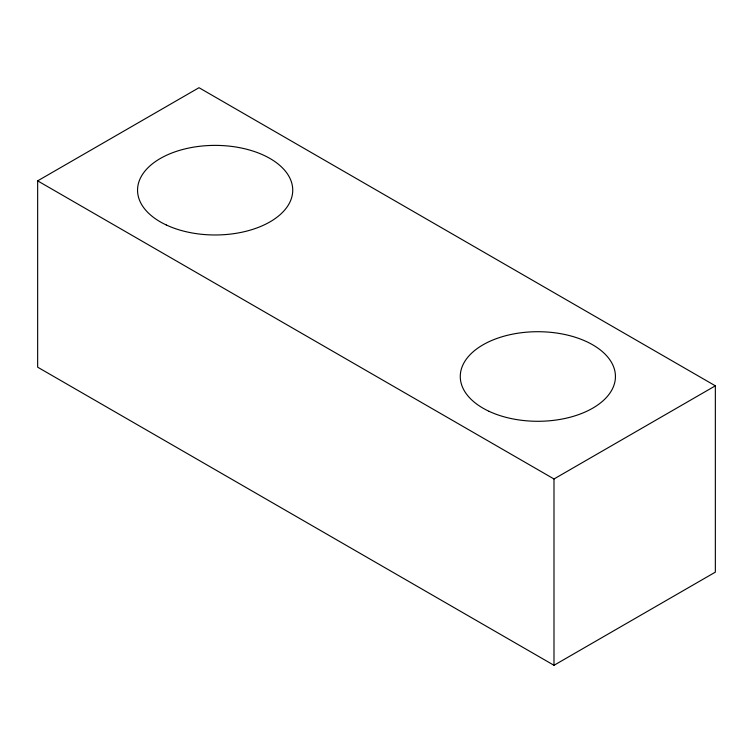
<?xml version="1.0" encoding="UTF-8"?>
<svg xmlns="http://www.w3.org/2000/svg" width="753" height="753" viewBox="0 0 753 753"><rect width="100%" height="100%" fill="white"/><g stroke="black" fill="none" stroke-linecap="round" stroke-linejoin="round"><path stroke-width="1.13" d="M37.65 180.861L199.008 87.706L715.35 385.818L715.35 572.139L553.992 665.294L37.65 367.182L37.65 180.861L553.992 478.974L715.35 385.818M553.992 478.974L553.992 665.294M166.319 224.996A77.587 44.794 0 0 0 291.778 197.192A77.587 44.794 0 0 0 187.337 148.36A77.587 44.794 0 0 0 166.319 224.996M489.026 411.307A77.587 44.794 0 0 0 614.486 383.503A77.587 44.794 0 0 0 510.054 334.68A77.587 44.794 0 0 0 489.026 411.307"/></g></svg>
